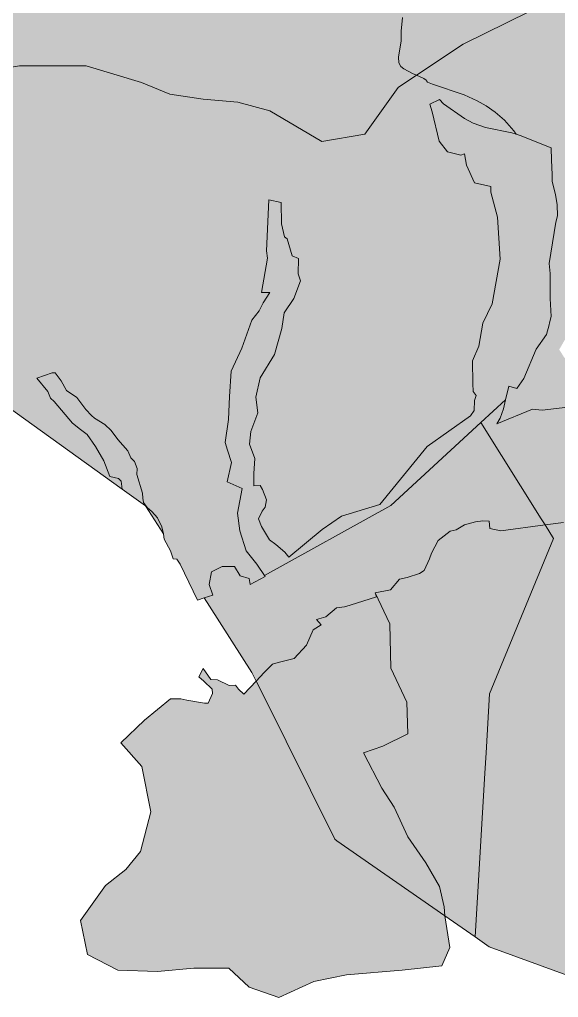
# Model space of a CAD drawing. Header units: metres. Extents: x 541853 to 549675, y 1832829 to 1845715.
# Drawn here: x 542203 to 542520, y 1841651 to 1842226 of the extents above; entities that cross this region are included whole.
import ezdxf

# ---------------------------------------------------------------- set-up
doc = ezdxf.new("R2010")
doc.units = ezdxf.units.M
doc.header["$MEASUREMENT"] = 0
doc.layers.add('1', color=7, linetype='Continuous', lineweight=0)

msp = doc.modelspace()

# ---------------------------------------------------------------- hatches: boundary and pattern name
at = {"layer": '1', "linetype": 'Continuous', "lineweight": 0}
for color, points in [(53, [(541998.24, 1842119.28), (541981.86, 1842127.515), (541962.93, 1842137.025), (541872.21, 1842207.18), (541872.24, 1842217.92), (541872.24, 1842227.985), (541872.27, 1842235.155), (541859.31, 1842278.835), (541852.83, 1842300.675), (541852.83, 1842321.915), (541917, 1842532.725), (542096.82, 1842804.255), (542087.28, 1843026.825), (542093.04, 1843032.255), (542097.6, 1843036.005), (542104.56, 1843040.64), (542113.83, 1843045.995), (542123.13, 1843051.38), (542129.43, 1843054.455), (542135.82, 1843058.115), (542137.53, 1843058.685), (542139.48, 1843058.805), (542141.91, 1843058.115), (542158.26, 1843144.53), (542168.31, 1843184.79), (542186.43, 1843255.245), (542240.79, 1843297.515), (542307.21, 1843307.565), (542375.64, 1843307.565), (542415.9, 1843281.405), (542417.91, 1843247.175), (542413.89, 1843212.975), (542427.99, 1843162.65), (542423.94, 1843132.455), (542405.85, 1843088.34), (542408.49, 1843086.87), (542411.43, 1843084.77), (542414.01, 1843082.415), (542417.82, 1843077.555), (542419.92, 1843073.805), (542424.21, 1843065.345), (542429.31, 1843052.115), (542431.62, 1843047.42), (542433.03, 1843045.215), (542434.35, 1843043.865), (542435.79, 1843043.22), (542437.02, 1843043.25), (542438.55, 1843043.91), (542441.13, 1843045.815), (542462.79, 1843065.09), (542469.81, 1843070.565), (542480.67, 1843077.705), (542497.29, 1843087.725), (542513.88, 1843099.98), (542519.1, 1843103.505), (542523.6, 1843106.25), (542529.57, 1843109.505), (542537.94, 1843113.27), (542557.08, 1843120.875), (542563.2, 1843123.485), (542558.76, 1843078.485), (542547.99, 1842949.065), (542531.82, 1842825.03), (542499.51, 1842699.195), (542480.73, 1842652.575), (542481.45, 1842633.705), (542488.71, 1842612.675), (542555.16, 1842501.465), (542562.99, 1842481.71), (542573.88, 1842470.055), (542559.87, 1842432.585), (542565.81, 1842417.33), (542580.45, 1842404.61), (542585.1, 1842400.56), (542579.85, 1842395.73), (542584.23, 1842391.185), (542570.82, 1842385.095), (542559.75, 1842382.215), (542531.67, 1842374.895), (542536.32, 1842367.815), (542536.2, 1842367.83), (542532.78, 1842368.85), (542530.14, 1842370.005), (542525.34, 1842372.975), (542521.89, 1842376.305), (542517.9, 1842381.795), (542514.84, 1842387.495), (542513.64, 1842390.945), (542513.04, 1842394.545), (542513.04, 1842398.235), (542513.73, 1842405.09), (542513.73, 1842407.175), (542513.13, 1842409.605), (542511.81, 1842411.705), (542510.67, 1842412.8), (542507.73, 1842414.81), (542496.96, 1842420.63), (542488.17, 1842426.87), (542480.49, 1842431.955), (542454.99, 1842446.97), (542451.45, 1842449.925), (542451.24, 1842450.885), (542449.35, 1842457.545), (542448.69, 1842471.345), (542448.57, 1842475.425), (542450.85, 1842485.235), (542449.74, 1842489.135), (542450.88, 1842491.925), (542453.1, 1842495.27), (542452.68, 1842501.255), (542453.37, 1842504.495), (542455.14, 1842513.9), (542454.75, 1842518.685), (542452.65, 1842519.375), (542447.31, 1842521.85), (542444.19, 1842518.655), (542435.79, 1842522.69), (542423.34, 1842512.31), (542432.82, 1842511.74), (542429.64, 1842505.635), (542424.72, 1842491.46), (542421.24, 1842482.895), (542419.95, 1842476.01), (542419.95, 1842471.315), (542418.48, 1842465.105), (542418.45, 1842457.935), (542420.19, 1842450.615), (542425.23, 1842439.515), (542428.02, 1842434.415), (542428.23, 1842432.645), (542407.83, 1842431.235), (542406.06, 1842418.125), (542406.48, 1842417.045), (542409.24, 1842408.585), (542410.02, 1842406.665), (542411.07, 1842406.485), (542408.37, 1842376.68), (542415.09, 1842375.81), (542415.15, 1842374.28), (542414.7, 1842366.9), (542409.33, 1842355.545), (542407.59, 1842353.325), (542408.73, 1842342.675), (542409.39, 1842340.245), (542410.02, 1842332.67), (542410.53, 1842329.085), (542410.26, 1842321.93), (542411.43, 1842320.895), (542413.86, 1842317.4), (542419.11, 1842309.225), (542422.71, 1842303.51), (542423.07, 1842297.675), (542420.94, 1842292.215), (542421.99, 1842286.215), (542422.47, 1842276.885), (542423.88, 1842273.42), (542425.83, 1842267.72), (542418.66, 1842266.31), (542420.64, 1842257.685), (542422.53, 1842252.12), (542422.14, 1842248.16), (542422.38, 1842246.375), (542423.16, 1842244.2), (542427.12, 1842235.71), (542428.29, 1842231.39), (542428.5, 1842227.58), (542427.6, 1842219.525), (542427.69, 1842213.825), (542426.16, 1842204.21), (542426.34, 1842200.865), (542427.39, 1842198.885), (542429.22, 1842197.385), (542434.29, 1842194.61), (542436.6, 1842193.605), (542425.92, 1842186.495), (542406.33, 1842159.015), (542381.01, 1842154.65), (542350.41, 1842172.755), (542331.6, 1842177.885), (542311.17, 1842179.625), (542291.58, 1842182.565), (542274.9, 1842189.435), (542242.53, 1842199.245), (542203.32, 1842199.245), (542172.9, 1842194.34), (542127.78, 1842175.695), (542088.57, 1842153.12), (542016.99, 1842126.63), (542000.01, 1842119.835)]), (113, [(542436.6, 1842193.605), (542434.29, 1842194.61), (542429.22, 1842197.385), (542427.39, 1842198.885), (542426.34, 1842200.865), (542426.16, 1842204.21), (542427.69, 1842213.825), (542427.6, 1842219.525), (542428.5, 1842227.58), (542428.29, 1842231.39), (542427.12, 1842235.71), (542423.16, 1842244.2), (542422.38, 1842246.375), (542422.14, 1842248.16), (542422.53, 1842252.12), (542420.64, 1842257.685), (542418.66, 1842266.31), (542425.83, 1842267.72), (542427.36, 1842263.28), (542429.49, 1842260.745), (542429.22, 1842257.565), (542430.39, 1842254.175), (542433.72, 1842255.18), (542437.83, 1842257.265), (542437.29, 1842258.675), (542439.84, 1842259.245), (542442.78, 1842260.175), (542448.06, 1842261.675), (542446.26, 1842268.95), (542453.58, 1842269.13), (542453.49, 1842271.425), (542463.3, 1842272.415), (542476.02, 1842274.02), (542489.46, 1842276.315), (542498.79, 1842278.715), (542503.23, 1842280.545), (542507.61, 1842283.26), (542509.89, 1842285.315), (542511.42, 1842287.145), (542512.92, 1842289.635), (542514, 1842292.29), (542514.6, 1842295.065), (542514.84, 1842297.93), (542514.72, 1842302.085), (542514.21, 1842305.7), (542513.25, 1842309.3), (542505.78, 1842329.415), (542503.65, 1842333.645), (542500.41, 1842338.055), (542496, 1842342.21), (542493.6, 1842344.04), (542488.59, 1842346.905), (542484.9, 1842348.165), (542474.94, 1842349.59), (542470.47, 1842350.565), (542467.26, 1842351.735), (542460.66, 1842355.38), (542458.14, 1842357.195), (542455.71, 1842359.445), (542452.89, 1842362.685), (542450.07, 1842366.27), (542456.04, 1842383.475), (542455.71, 1842386.955), (542456.43, 1842389.685), (542457.54, 1842392.82), (542459.04, 1842395.64), (542461.35, 1842400.305), (542462.43, 1842402.48), (542463.87, 1842409.305), (542458.32, 1842427.095), (542457.78, 1842429.795), (542457.33, 1842432.57), (542453.19, 1842439.35), (542452.56, 1842441.78), (542451.87, 1842447.825), (542451.45, 1842449.925), (542454.99, 1842446.97), (542480.49, 1842431.955), (542488.17, 1842426.87), (542496.96, 1842420.63), (542507.73, 1842414.81), (542510.67, 1842412.8), (542511.81, 1842411.705), (542513.13, 1842409.605), (542513.73, 1842407.175), (542513.73, 1842405.09), (542513.04, 1842398.235), (542513.04, 1842394.545), (542513.64, 1842390.945), (542514.84, 1842387.495), (542517.9, 1842381.795), (542521.89, 1842376.305), (542525.34, 1842372.975), (542530.14, 1842370.005), (542532.78, 1842368.85), (542536.2, 1842367.83), (542547.72, 1842350.415), (542585.13, 1842335.745), (542576.73, 1842323.475), (542571.66, 1842316.5), (542589.69, 1842298.26), (542606.01, 1842321.75), (542660.01, 1842284.325), (542683.53, 1842289.515), (542683.26, 1842276.105), (542685, 1842255.12), (542712.03, 1842223.845), (542657.37, 1842239.49), (542628.36, 1842247.005), (542587.74, 1842257.505), (542541.66, 1842250.275), (542464.17, 1842212.01)]), (113, [(542483.82, 1841988.615), (542485.92, 1841992.005), (542487.84, 1841997.555), (542489.04, 1842002.775), (542490.96, 1842010.92), (542495.58, 1842009.375), (542499.69, 1842015.435), (542507.04, 1842032.595), (542513.16, 1842041.19), (542514.63, 1842046.95), (542514.93, 1842048.045), (542515.77, 1842051.795), (542515.29, 1842062.325), (542515.32, 1842067.62), (542515.29, 1842077.07), (542514.57, 1842082.935), (542518.53, 1842107.175), (542519.61, 1842110.97), (542519.31, 1842117.405), (542518.44, 1842123.465), (542516.43, 1842131.265), (542516.4, 1842135.225), (542516.07, 1842143.7), (542515.86, 1842151.005), (542497.53, 1842158.175), (542495.25, 1842158.955), (542493.84, 1842160.995), (542488.29, 1842167.205), (542482.8, 1842172.02), (542477.64, 1842175.605), (542472.33, 1842178.635), (542464.74, 1842182.085), (542446.02, 1842188.49), (542443.14, 1842189.675), (542442.48, 1842190.275), (542442.3, 1842190.845), (542441.01, 1842191.715), (542436.6, 1842193.605), (542464.17, 1842212.01), (542541.66, 1842250.275), (542587.74, 1842257.505), (542607.48, 1842189.27), (542608.89, 1842184.395), (542600.88, 1842170.58), (542520.57, 1842032.415), (542520.87, 1842031.86), (542523.39, 1842027.87), (542525.91, 1842024.75), (542529.81, 1842021.12), (542532.84, 1842018.93), (542535.42, 1842017.67), (542537.73, 1842016.905), (542541.75, 1842016.215), (542544.93, 1842016.11), (542549.43, 1842016.395), (542557.8, 1842017.85), (542562.21, 1842018.945), (542573.28, 1842022.68), (542582.25, 1842026.52), (542587.56, 1842029.655), (542594.37, 1842034.74), (542603.88, 1842043.185), (542606.76, 1842045.165), (542611.11, 1842047.235), (542617.74, 1842049.905), (542628.39, 1842053.55), (542633.19, 1842056.055), (542635.95, 1842058.08), (542638.98, 1842060.795), (542642.1, 1842064.275), (542659.8, 1842087.735), (542662.14, 1842091.065), (542663.4, 1842093.225), (542667.06, 1842087.345), (542663.85, 1842080.16), (542664.84, 1842066.99), (542640.66, 1842051.45), (542612.01, 1842045.015), (542594.34, 1842032.415), (542584.95, 1842023.31), (542573.43, 1842022.245), (542563.26, 1842017.955), (542556.3, 1842016.065), (542553.48, 1842002.4), (542546.79, 1842005.22), (542539.02, 1841999.985), (542510.61, 1841996.64), (542504.85, 1841997.315)]), (53, [(542596.5, 1841846.04), (542592.21, 1841847.18), (542588.67, 1841849.985), (542584.23, 1841848.665), (542578.92, 1841854.155), (542579.76, 1841857.14), (542578.32, 1841863.74), (542571.63, 1841881.095), (542572.32, 1841887.335), (542568.69, 1841893.08), (542562.69, 1841901.075), (542556.72, 1841914.53), (542562.33, 1841918.805), (542560.08, 1841921.025), (542547.36, 1841934.84), (542543.07, 1841942.745), (542541.15, 1841945.925), (542538.03, 1841941.275), (542534.58, 1841937.525), (542531.67, 1841936.985), (542526.57, 1841933.67), (542523.03, 1841930.655), (542512.23, 1841929.245), (542509.98, 1841932.875), (542474.49, 1841989.395), (542489.04, 1842002.775), (542487.84, 1841997.555), (542485.92, 1841992.005), (542483.82, 1841988.615), (542504.85, 1841997.315), (542510.61, 1841996.64), (542539.02, 1841999.985), (542546.79, 1842005.22), (542553.48, 1842002.4), (542556.3, 1842016.065), (542563.26, 1842017.955), (542573.43, 1842022.245), (542584.95, 1842023.31), (542594.34, 1842032.415), (542612.01, 1842045.015), (542640.66, 1842051.45), (542664.84, 1842066.99), (542663.85, 1842080.16), (542667.06, 1842087.345), (542660.85, 1842097.32), (542661.3, 1842098.115), (542662.11, 1842099.615), (542668.83, 1842111.885), (542666.25, 1842138.225), (542675.43, 1842166.56), (542686.2, 1842184.92), (542712.51, 1842193.305), (542717.52, 1842194.415), (542723.46, 1842210.615), (542712.03, 1842223.845), (542725.95, 1842219.855), (542749.5, 1842202.815), (542788.11, 1842170.475), (542803.38, 1842155.865), (542786.4, 1842163.335), (542759.94, 1842145.92), (542751.9, 1842130.605), (542752.65, 1842118.695), (542753.25, 1842110.655), (542752.02, 1842107.625), (542748.69, 1842096.165), (542748.48, 1842092.115), (542747.85, 1842087.255), (542749.32, 1842079.62), (542749.41, 1842079.035), (542750.46, 1842076.695), (542752.77, 1842069.285), (542751.42, 1842066.555), (542746.62, 1842064.155), (542738.58, 1842059.235), (542734.47, 1842057.06), (542729.76, 1842050.685), (542726.34, 1842047.805), (542723.19, 1842046.395), (542720.61, 1842043.815), (542710.11, 1842037.155), (542709.93, 1842035.07), (542702.64, 1842030.555), (542692.56, 1842025.35), (542683.26, 1842022.815), (542679.12, 1842022.215), (542676.36, 1842020.73), (542674.47, 1842019.725), (542669.37, 1842014.85), (542668.44, 1842014.145), (542664.27, 1842013.125), (542661.36, 1842013.065), (542657.22, 1842011.19), (542646.69, 1842007.785), (542644.38, 1842007.605), (542630.1, 1842005.64), (542620.14, 1842001.59), (542618.79, 1841997.96), (542606.85, 1841992.605), (542588.91, 1841987.13), (542586.39, 1841986.08), (542583.48, 1841983.785), (542577.96, 1841979.465), (542580.3, 1841974.44), (542582.67, 1841970.495), (542584.5, 1841966.145), (542583.39, 1841964.015), (542581.89, 1841961.96), (542577.21, 1841964.39), (542572.02, 1841966.505), (542569.65, 1841969.985), (542569.89, 1841975.025), (542567.55, 1841979.195), (542560.92, 1841982.96), (542558.37, 1841987.685), (542553.03, 1841989.965), (542549.55, 1841986.515), (542546.46, 1841983.635), (542546.79, 1841976.165), (542546.37, 1841971.365), (542543.91, 1841969.265), (542543.04, 1841966.79), (542543.76, 1841964.915), (542546.73, 1841961.84), (542549.46, 1841958.6), (542551.56, 1841958.495), (542557.8, 1841944.935), (542559.18, 1841942.715), (542561.55, 1841938.59), (542565.63, 1841932.185), (542568.12, 1841927.085), (542568.54, 1841924.535), (542571.33, 1841922.495), (542575.2, 1841916.945), (542577.57, 1841913.675), (542581.59, 1841910.69), (542583.39, 1841903.805), (542583.57, 1841894.145), (542582.46, 1841886.765), (542583, 1841878.425), (542586.24, 1841865.945), (542588.19, 1841861.715), (542593.38, 1841857.665), (542599.41, 1841853.42), (542599.89, 1841851.38), (542600.73, 1841848.065)]), (53, [(542347.35, 1841899.425), (542342.76, 1841906.22), (542336.58, 1841913.93), (542332.86, 1841925.87), (542331.45, 1841936.085), (542334.12, 1841950.695), (542325.3, 1841954.49), (542327.82, 1841966.025), (542325.51, 1841973.225), (542324.16, 1841977.785), (542326.08, 1841991.315), (542326.74, 1842004.815), (542327.79, 1842019.65), (542334.06, 1842033.195), (542339.94, 1842049.65), (542344.11, 1842055.125), (542346.57, 1842059.835), (542350.38, 1842065.88), (542345.61, 1842065.82), (542349.12, 1842086.175), (542348.55, 1842090.405), (542349.75, 1842120.375), (542357.04, 1842118.845), (542357.22, 1842106.275), (542358.99, 1842098.565), (542360.61, 1842097.485), (542363.46, 1842087.405), (542367.21, 1842085.965), (542367.06, 1842076.8), (542368.44, 1842072.705), (542364.48, 1842062.43), (542358.9, 1842053.88), (542357.52, 1842044.805), (542353.08, 1842029.475), (542344.8, 1842015.705), (542342.16, 1842004.44), (542343.39, 1841995.215), (542339.31, 1841984.205), (542338.56, 1841976.66), (542341.68, 1841968.305), (542340.96, 1841959.53), (542340.99, 1841952.24), (542344.74, 1841952.405), (542346.15, 1841949.99), (542348.52, 1841944.035), (542347.65, 1841939.685), (542345.88, 1841937.405), (542343.81, 1841932.905), (542345.58, 1841928.24), (542350.32, 1841920.44), (542354.01, 1841917.725), (542359.26, 1841913.195), (542361.54, 1841910.315), (542381.16, 1841926.635), (542392.65, 1841934.405), (542415.18, 1841941.305), (542442.84, 1841975.415), (542468.4, 1841993.34), (542470.47, 1841996.595), (542470.74, 1842002.49), (542471.7, 1842005.37), (542470.05, 1842007.695), (542469.78, 1842012.375), (542469.51, 1842025.815), (542473.2, 1842034.425), (542475.57, 1842047.835), (542481.06, 1842059.205), (542485.92, 1842085.47), (542484.33, 1842110.25), (542480.37, 1842124.95), (542480.28, 1842128.235), (542470.77, 1842130.395), (542466.09, 1842140.745), (542464.83, 1842147.375), (542462.76, 1842146.625), (542454.87, 1842148.635), (542449.95, 1842154.935), (542445.9, 1842172.2), (542444.49, 1842176.565), (542450.1, 1842179.445), (542452.56, 1842176.91), (542464.83, 1842168.195), (542470.05, 1842165.495), (542477.22, 1842162.855), (542492.7, 1842159.855), (542495.25, 1842158.955), (542497.53, 1842158.175), (542515.86, 1842151.005), (542516.07, 1842143.7), (542516.4, 1842135.225), (542516.43, 1842131.265), (542518.44, 1842123.465), (542519.31, 1842117.405), (542519.61, 1842110.97), (542518.53, 1842107.175), (542514.57, 1842082.935), (542515.29, 1842077.07), (542515.32, 1842067.62), (542515.29, 1842062.325), (542515.77, 1842051.795), (542514.93, 1842048.045), (542514.63, 1842046.95), (542513.16, 1842041.19), (542507.04, 1842032.595), (542499.69, 1842015.435), (542495.58, 1842009.375), (542490.96, 1842010.92), (542489.04, 1842002.775), (542474.49, 1841989.395), (542421.48, 1841940.645)]), (53, [(542287.83, 1841923.92), (542277.24, 1841940.48), (542263.56, 1841950.305), (542262.99, 1841954.955), (542261.55, 1841956.47), (542256.33, 1841957.655), (542252.79, 1841966.985), (542247.99, 1841975.43), (542242.95, 1841982.495), (542239.14, 1841985.285), (542234.34, 1841989.065), (542223.63, 1842001.755), (542221.56, 1842003.825), (542219.85, 1842007.785), (542213.37, 1842015.615), (542222.4, 1842018.645), (542224.14, 1842018.735), (542227.8, 1842014.04), (542230.95, 1842008.385), (542237.04, 1842004.215), (542242.35, 1841997.075), (542245.53, 1841993.61), (542247.45, 1841991.945), (542253.39, 1841988.285), (542257.11, 1841984.805), (542261.07, 1841979.48), (542266.92, 1841972.85), (542268.81, 1841968.725), (542270.91, 1841966.535), (542272.41, 1841962.455), (542272.29, 1841958.825), (542275.65, 1841947.935), (542275.71, 1841944.935), (542276.19, 1841942.4), (542278.59, 1841939.295), (542281.02, 1841937.045), (542284.38, 1841933.4), (542287.02, 1841928.075)]), (53, [(542342.37, 1841837.445), (542339.91, 1841842.44), (542314.98, 1841881.41), (542311.83, 1841886.33), (542316.9, 1841888.025), (542314.77, 1841894.265), (542316.18, 1841901.705), (542322.39, 1841904.765), (542329.65, 1841904.855), (542333.01, 1841899.305), (542338.2, 1841897.82), (542338.8, 1841894.145), (542347.65, 1841898.99), (542347.35, 1841899.425), (542421.48, 1841940.645), (542474.49, 1841989.395), (542509.98, 1841932.875), (542512.23, 1841929.245), (542486.16, 1841925.855), (542479.68, 1841927.1), (542479.38, 1841931.48), (542475.66, 1841931.645), (542471.43, 1841930.97), (542464.8, 1841929.395), (542459.97, 1841926.32), (542456.4, 1841925.63), (542449.44, 1841920.035), (542445.39, 1841912.595), (542444.28, 1841909.295), (542441.1, 1841902.425), (542438.4, 1841900.685), (542431.11, 1841898.255), (542426.67, 1841897.265), (542421.45, 1841891.025), (542412.42, 1841889.33), (542413.17, 1841886.975), (542397.57, 1841882.1), (542394.27, 1841881.155), (542389.62, 1841880.435), (542383.35, 1841875.275), (542377.89, 1841873.625), (542380.62, 1841870.58), (542375.85, 1841867.52), (542371.95, 1841858.52), (542364.66, 1841850.75), (542355.36, 1841848.365), (542351.94, 1841847.3), (542347.05, 1841842.395)]), (251, [(542471.07, 1841687.025), (542453.25, 1841699.415), (542452.83, 1841704.665), (542450.16, 1841716.635), (542442.18, 1841730.615), (542431.53, 1841745.915), (542423.55, 1841763.225), (542416.2, 1841774.535), (542405.55, 1841795.175), (542416.89, 1841799.165), (542431.53, 1841806.485), (542430.87, 1841825.13), (542421.54, 1841845.095), (542420.88, 1841871.045), (542412.42, 1841889.33), (542421.45, 1841891.025), (542426.67, 1841897.265), (542431.11, 1841898.255), (542438.4, 1841900.685), (542441.1, 1841902.425), (542444.28, 1841909.295), (542445.39, 1841912.595), (542449.44, 1841920.035), (542456.4, 1841925.63), (542459.97, 1841926.32), (542464.8, 1841929.395), (542471.43, 1841930.97), (542475.66, 1841931.645), (542479.38, 1841931.48), (542479.68, 1841927.1), (542486.16, 1841925.855), (542512.23, 1841929.245), (542517.21, 1841921.31), (542479.65, 1841829.84), (542477.58, 1841795.22), (542476.86, 1841783.265)]), (92, [(542453.25, 1841699.415), (542389.89, 1841743.515), (542388.6, 1841744.415), (542345.64, 1841830.905), (542342.37, 1841837.445), (542347.05, 1841842.395), (542351.94, 1841847.3), (542355.36, 1841848.365), (542364.66, 1841850.75), (542371.95, 1841858.52), (542375.85, 1841867.52), (542380.62, 1841870.58), (542377.89, 1841873.625), (542383.35, 1841875.275), (542389.62, 1841880.435), (542394.27, 1841881.155), (542397.57, 1841882.1), (542413.17, 1841886.975), (542412.42, 1841889.33), (542420.88, 1841871.045), (542421.54, 1841845.095), (542430.87, 1841825.13), (542431.53, 1841806.485), (542416.89, 1841799.165), (542405.55, 1841795.175), (542416.2, 1841774.535), (542423.55, 1841763.225), (542431.53, 1841745.915), (542442.18, 1841730.615), (542450.16, 1841716.635), (542452.83, 1841704.665)]), (92, [(542355.66, 1841651.415), (542338.35, 1841657.4), (542326.35, 1841668.725), (542305.74, 1841668.725), (542284.44, 1841666.715), (542261.16, 1841667.39), (542243.16, 1841676.705), (542239.17, 1841696.67), (542253.81, 1841717.31), (542265.81, 1841726.625), (542274.45, 1841737.275), (542280.45, 1841760.555), (542275.11, 1841787.18), (542262.78, 1841801.175), (542276.79, 1841814.51), (542292.09, 1841827.05), (542298.09, 1841826.915), (542301.63, 1841826.225), (542312.07, 1841824.47), (542314.17, 1841824.395), (542316.72, 1841830.035), (542316.51, 1841832.6), (542311.65, 1841837.475), (542308.68, 1841839.98), (542311.32, 1841844.795), (542315.76, 1841838.315), (542319.57, 1841838.18), (542326.59, 1841834.745), (542330.22, 1841835.075), (542331.93, 1841832.6), (542335.05, 1841829.705), (542342.37, 1841837.445), (542345.64, 1841830.905), (542388.6, 1841744.415), (542389.89, 1841743.515), (542453.25, 1841699.415), (542456.16, 1841680.695), (542451.48, 1841670.045), (542428.2, 1841667.39), (542395.59, 1841664.72), (542376.27, 1841660.73)])]:
    msp.add_hatch(color=color, dxfattribs=at).paths.add_polyline_path(points)
h = msp.add_hatch(dxfattribs=at)
h.set_pattern_fill('ANSI33', color=188, scale=10, style=0)
h.paths.add_polyline_path([(542307.84, 1841884.98), (542297.64, 1841906.145), (542295.81, 1841909.205), (542293.56, 1841909.235), (542291.97, 1841914.02), (542288.4, 1841920.935), (542287.83, 1841923.905), (542287.02, 1841928.075), (542284.38, 1841933.4), (542281.02, 1841937.045), (542278.59, 1841939.295), (542276.19, 1841942.4), (542275.71, 1841944.935), (542275.65, 1841947.935), (542272.29, 1841958.825), (542272.41, 1841962.455), (542270.91, 1841966.535), (542268.81, 1841968.725), (542266.92, 1841972.85), (542261.07, 1841979.48), (542257.11, 1841984.805), (542253.39, 1841988.285), (542247.45, 1841991.945), (542245.53, 1841993.61), (542242.35, 1841997.075), (542237.04, 1842004.215), (542230.95, 1842008.385), (542227.8, 1842014.04), (542224.14, 1842018.735), (542222.4, 1842018.645), (542213.37, 1842015.615), (542219.85, 1842007.785), (542221.56, 1842003.825), (542223.63, 1842001.755), (542234.34, 1841989.065), (542239.14, 1841985.285), (542242.95, 1841982.495), (542247.99, 1841975.43), (542252.79, 1841966.985), (542256.33, 1841957.655), (542261.55, 1841956.47), (542262.99, 1841954.955), (542263.56, 1841950.305), (542179.47, 1842010.65), (542018.82, 1842108.915), (541998.24, 1842119.28), (542000.01, 1842119.835), (542016.99, 1842126.63), (542088.57, 1842153.12), (542127.78, 1842175.695), (542172.9, 1842194.34), (542203.32, 1842199.245), (542242.53, 1842199.245), (542274.9, 1842189.435), (542291.58, 1842182.565), (542311.17, 1842179.625), (542331.6, 1842177.885), (542350.41, 1842172.755), (542381.01, 1842154.65), (542406.33, 1842159.015), (542425.92, 1842186.495), (542436.6, 1842193.605), (542441.01, 1842191.715), (542442.3, 1842190.845), (542442.48, 1842190.275), (542443.14, 1842189.675), (542446.02, 1842188.49), (542464.74, 1842182.085), (542472.33, 1842178.635), (542477.64, 1842175.605), (542482.8, 1842172.02), (542488.29, 1842167.205), (542493.84, 1842160.995), (542495.25, 1842158.955), (542492.7, 1842159.855), (542477.22, 1842162.855), (542470.05, 1842165.495), (542464.83, 1842168.195), (542452.56, 1842176.91), (542450.1, 1842179.445), (542444.49, 1842176.565), (542445.9, 1842172.2), (542449.95, 1842154.935), (542454.87, 1842148.635), (542462.76, 1842146.625), (542464.83, 1842147.375), (542466.09, 1842140.745), (542470.77, 1842130.395), (542480.28, 1842128.235), (542480.37, 1842124.95), (542484.33, 1842110.25), (542485.92, 1842085.47), (542481.06, 1842059.205), (542475.57, 1842047.835), (542473.2, 1842034.425), (542469.51, 1842025.815), (542469.78, 1842012.375), (542470.05, 1842007.695), (542471.7, 1842005.37), (542470.74, 1842002.49), (542470.47, 1841996.595), (542468.4, 1841993.34), (542442.84, 1841975.415), (542415.18, 1841941.305), (542392.65, 1841934.405), (542381.16, 1841926.635), (542361.54, 1841910.315), (542359.26, 1841913.195), (542354.01, 1841917.725), (542350.32, 1841920.44), (542345.58, 1841928.24), (542343.81, 1841932.905), (542345.88, 1841937.405), (542347.65, 1841939.685), (542348.52, 1841944.035), (542346.15, 1841949.99), (542344.74, 1841952.405), (542340.99, 1841952.24), (542340.96, 1841959.53), (542341.68, 1841968.305), (542338.56, 1841976.66), (542339.31, 1841984.205), (542343.39, 1841995.215), (542342.16, 1842004.44), (542344.8, 1842015.705), (542353.08, 1842029.475), (542357.52, 1842044.805), (542358.9, 1842053.88), (542364.48, 1842062.43), (542368.44, 1842072.705), (542367.06, 1842076.8), (542367.21, 1842085.965), (542363.46, 1842087.405), (542360.61, 1842097.485), (542358.99, 1842098.565), (542357.22, 1842106.275), (542357.04, 1842118.845), (542349.75, 1842120.375), (542348.55, 1842090.405), (542349.12, 1842086.175), (542345.61, 1842065.82), (542350.38, 1842065.88), (542346.57, 1842059.835), (542344.11, 1842055.125), (542339.94, 1842049.65), (542334.06, 1842033.195), (542327.79, 1842019.65), (542326.74, 1842004.815), (542326.08, 1841991.315), (542324.16, 1841977.785), (542325.51, 1841973.225), (542327.82, 1841966.025), (542325.3, 1841954.49), (542334.12, 1841950.695), (542331.45, 1841936.085), (542332.86, 1841925.87), (542336.58, 1841913.93), (542342.76, 1841906.22), (542347.65, 1841898.99), (542338.8, 1841894.145), (542338.2, 1841897.82), (542333.01, 1841899.305), (542329.65, 1841904.855), (542322.39, 1841904.765), (542316.18, 1841901.705), (542314.77, 1841894.265), (542316.9, 1841888.025), (542311.83, 1841886.33)])
h = msp.add_hatch(dxfattribs=at)
h.set_pattern_fill('ANSI33', color=188, scale=10, style=0)
h.paths.add_polyline_path([(542556.24, 1841653.095), (542479.35, 1841681.265), (542471.07, 1841687.025), (542476.86, 1841783.265), (542477.58, 1841795.22), (542479.65, 1841829.84), (542517.21, 1841921.31), (542512.23, 1841929.245), (542523.03, 1841930.655), (542526.57, 1841933.67), (542531.67, 1841936.985), (542534.58, 1841937.525), (542538.03, 1841941.275), (542541.15, 1841945.925), (542543.07, 1841942.745), (542547.36, 1841934.84), (542560.08, 1841921.025), (542562.33, 1841918.805), (542556.72, 1841914.53), (542562.69, 1841901.075), (542568.69, 1841893.08), (542572.32, 1841887.335), (542571.63, 1841881.095), (542578.32, 1841863.74), (542579.76, 1841857.14), (542578.92, 1841854.155), (542584.23, 1841848.665), (542588.67, 1841849.985), (542592.21, 1841847.18), (542596.5, 1841846.04), (542600.73, 1841848.065), (542599.89, 1841851.38), (542601.3, 1841851.785), (542603.82, 1841851.62), (542605.86, 1841850.825), (542607.09, 1841850.015), (542608.68, 1841848.47), (542609.94, 1841846.385), (542611.05, 1841843.025), (542611.56, 1841838.96), (542611.38, 1841833.785), (542610.69, 1841828.745), (542608.5, 1841816.91), (542607.93, 1841811.735), (542607.69, 1841806.635), (542607.72, 1841802.105), (542608.08, 1841798.955), (542609.13, 1841795.925), (542610.21, 1841794.29), (542612.76, 1841791.95), (542615.91, 1841790.075), (542619.03, 1841788.845), (542622.72, 1841788.155), (542626.14, 1841787.96), (542630.7, 1841788.23), (542641.26, 1841791.23), (542646.39, 1841791.965), (542649.72, 1841791.92), (542653.65, 1841791.395), (542656.68, 1841790.48), (542658.3, 1841789.595), (542660.04, 1841787.795), (542661.15, 1841784.975), (542661.78, 1841781.855), (542662.77, 1841774.025), (542664.27, 1841769.285), (542665.08, 1841767.755), (542666.7, 1841765.58), (542671.74, 1841759.925), (542673.09, 1841757.765), (542674.11, 1841755.485), (542674.65, 1841752.92), (542674.65, 1841750.1), (542674.14, 1841747.1), (542673.09, 1841743.59), (542671.2, 1841738.4), (542669.19, 1841733.675), (542663.52, 1841721.975), (542657.4, 1841708.595), (542655.03, 1841702.205), (542653.23, 1841695.635), (542652.15, 1841687.97), (542652.06, 1841684.58), (542652.3, 1841681.325), (542652.87, 1841678.235), (542653.86, 1841675.4), (542655.42, 1841672.31), (542656.86, 1841670.255), (542658.27, 1841668.725), (542660.46, 1841666.91), (542666.28, 1841664.03), (542675.34, 1841661.465), (542686.32, 1841659.425), (542686.95, 1841659.35), (542682.21, 1841659.785), (542657.73, 1841658.495)])

# ---------------------------------------------------------------- linework, layer by layer
at = {"layer": '1', "color": 7, "linetype": 'Continuous', "lineweight": 0, "flags": 128}
for points in [[(542541.66, 1842250.275), (542464.17, 1842212.01), (542436.6, 1842193.605), (542434.29, 1842194.61), (542429.22, 1842197.385), (542427.39, 1842198.885), (542426.34, 1842200.865), (542426.16, 1842204.21), (542427.69, 1842213.825), (542427.6, 1842219.525), (542428.5, 1842227.58)], [(542539.02, 1841999.985), (542510.61, 1841996.64), (542504.85, 1841997.315), (542483.82, 1841988.615), (542485.92, 1841992.005), (542487.84, 1841997.555), (542489.04, 1842002.775), (542490.96, 1842010.92), (542495.58, 1842009.375), (542499.69, 1842015.435), (542507.04, 1842032.595), (542513.16, 1842041.19), (542514.63, 1842046.95), (542514.93, 1842048.045), (542515.77, 1842051.795), (542515.29, 1842062.325), (542515.32, 1842067.62), (542515.29, 1842077.07), (542514.57, 1842082.935), (542518.53, 1842107.175), (542519.61, 1842110.97), (542519.31, 1842117.405), (542518.44, 1842123.465), (542516.43, 1842131.265), (542516.4, 1842135.225), (542516.07, 1842143.7), (542515.86, 1842151.005), (542497.53, 1842158.175), (542495.25, 1842158.955), (542493.84, 1842160.995), (542488.29, 1842167.205), (542482.8, 1842172.02), (542477.64, 1842175.605), (542472.33, 1842178.635), (542464.74, 1842182.085), (542446.02, 1842188.49), (542443.14, 1842189.675), (542442.48, 1842190.275), (542442.3, 1842190.845), (542441.01, 1842191.715), (542436.6, 1842193.605), (542436.6, 1842193.605), (542464.17, 1842212.01), (542541.66, 1842250.275)], [(542428.5, 1842227.58), (542427.6, 1842219.525), (542427.69, 1842213.825), (542426.16, 1842204.21), (542426.34, 1842200.865), (542427.39, 1842198.885), (542429.22, 1842197.385), (542434.29, 1842194.61), (542436.6, 1842193.605), (542425.92, 1842186.495), (542406.33, 1842159.015), (542381.01, 1842154.65), (542350.41, 1842172.755), (542331.6, 1842177.885), (542311.17, 1842179.625), (542291.58, 1842182.565), (542274.9, 1842189.435), (542242.53, 1842199.245), (542203.32, 1842199.245), (542172.9, 1842194.34)], [(542172.9, 1842194.34), (542203.32, 1842199.245), (542242.53, 1842199.245), (542274.9, 1842189.435), (542291.58, 1842182.565), (542311.17, 1842179.625), (542331.6, 1842177.885), (542350.41, 1842172.755), (542381.01, 1842154.65), (542406.33, 1842159.015), (542425.92, 1842186.495), (542436.6, 1842193.605), (542441.01, 1842191.715), (542442.3, 1842190.845), (542442.48, 1842190.275), (542443.14, 1842189.675), (542446.02, 1842188.49), (542464.74, 1842182.085), (542472.33, 1842178.635), (542477.64, 1842175.605), (542482.8, 1842172.02), (542488.29, 1842167.205), (542493.84, 1842160.995), (542495.25, 1842158.955), (542492.7, 1842159.855), (542477.22, 1842162.855), (542470.05, 1842165.495), (542464.83, 1842168.195), (542452.56, 1842176.91), (542450.1, 1842179.445), (542444.49, 1842176.565), (542445.9, 1842172.2), (542449.95, 1842154.935), (542454.87, 1842148.635), (542462.76, 1842146.625), (542464.83, 1842147.375), (542466.09, 1842140.745), (542470.77, 1842130.395), (542480.28, 1842128.235), (542480.37, 1842124.95), (542484.33, 1842110.25), (542485.92, 1842085.47), (542481.06, 1842059.205), (542475.57, 1842047.835), (542473.2, 1842034.425), (542469.51, 1842025.815), (542469.78, 1842012.375), (542470.05, 1842007.695), (542471.7, 1842005.37), (542470.74, 1842002.49), (542470.47, 1841996.595), (542468.4, 1841993.34), (542442.84, 1841975.415), (542415.18, 1841941.305), (542392.65, 1841934.405), (542381.16, 1841926.635), (542361.54, 1841910.315), (542359.26, 1841913.195), (542354.01, 1841917.725), (542350.32, 1841920.44), (542345.58, 1841928.24), (542343.81, 1841932.905), (542345.88, 1841937.405), (542347.65, 1841939.685), (542348.52, 1841944.035), (542346.15, 1841949.99), (542344.74, 1841952.405), (542340.99, 1841952.24), (542340.96, 1841959.53), (542341.68, 1841968.305), (542338.56, 1841976.66), (542339.31, 1841984.205), (542343.39, 1841995.215), (542342.16, 1842004.44), (542344.8, 1842015.705), (542353.08, 1842029.475), (542357.52, 1842044.805), (542358.9, 1842053.88), (542364.48, 1842062.43), (542368.44, 1842072.705), (542367.06, 1842076.8), (542367.21, 1842085.965), (542363.46, 1842087.405), (542360.61, 1842097.485), (542358.99, 1842098.565), (542357.22, 1842106.275), (542357.04, 1842118.845), (542349.75, 1842120.375), (542348.55, 1842090.405), (542349.12, 1842086.175), (542345.61, 1842065.82), (542350.38, 1842065.88), (542346.57, 1842059.835), (542344.11, 1842055.125), (542339.94, 1842049.65), (542334.06, 1842033.195), (542327.79, 1842019.65), (542326.74, 1842004.815), (542326.08, 1841991.315), (542324.16, 1841977.785), (542325.51, 1841973.225), (542327.82, 1841966.025), (542325.3, 1841954.49), (542334.12, 1841950.695), (542331.45, 1841936.085), (542332.86, 1841925.87), (542336.58, 1841913.93), (542342.76, 1841906.22), (542347.65, 1841898.99), (542338.8, 1841894.145), (542338.2, 1841897.82), (542333.01, 1841899.305), (542329.65, 1841904.855), (542322.39, 1841904.765), (542316.18, 1841901.705), (542314.77, 1841894.265), (542316.9, 1841888.025), (542311.83, 1841886.33), (542307.84, 1841884.98), (542297.64, 1841906.145), (542295.81, 1841909.205), (542293.56, 1841909.235), (542291.97, 1841914.02), (542288.4, 1841920.935), (542287.83, 1841923.905), (542287.83, 1841923.92), (542287.02, 1841928.075), (542284.38, 1841933.4), (542281.02, 1841937.045), (542278.59, 1841939.295), (542276.19, 1841942.4), (542275.71, 1841944.935), (542275.65, 1841947.935), (542272.29, 1841958.825), (542272.41, 1841962.455), (542270.91, 1841966.535), (542268.81, 1841968.725), (542266.92, 1841972.85), (542261.07, 1841979.48), (542257.11, 1841984.805), (542253.39, 1841988.285), (542247.45, 1841991.945), (542245.53, 1841993.61), (542242.35, 1841997.075), (542237.04, 1842004.215), (542230.95, 1842008.385), (542227.8, 1842014.04), (542224.14, 1842018.735), (542222.4, 1842018.645), (542213.37, 1842015.615), (542219.85, 1842007.785), (542221.56, 1842003.825), (542223.63, 1842001.755), (542234.34, 1841989.065), (542239.14, 1841985.285), (542242.95, 1841982.495), (542247.99, 1841975.43), (542252.79, 1841966.985), (542256.33, 1841957.655), (542261.55, 1841956.47), (542262.99, 1841954.955), (542263.56, 1841950.305), (542179.47, 1842010.65)], [(542523.03, 1841930.655), (542512.23, 1841929.245), (542509.98, 1841932.875), (542474.49, 1841989.395), (542474.49, 1841989.395), (542489.04, 1842002.775), (542487.84, 1841997.555), (542485.92, 1841992.005), (542483.82, 1841988.615), (542504.85, 1841997.315), (542510.61, 1841996.64), (542539.02, 1841999.985)], [(542556.24, 1841653.095), (542479.35, 1841681.265), (542471.07, 1841687.025), (542471.07, 1841687.025), (542476.86, 1841783.265), (542477.58, 1841795.22), (542479.65, 1841829.84), (542517.21, 1841921.31), (542512.23, 1841929.245), (542523.03, 1841930.655)]]:
    msp.add_lwpolyline(points, dxfattribs=at)
for points in [[(542347.35, 1841899.425), (542342.76, 1841906.22), (542336.58, 1841913.93), (542332.86, 1841925.87), (542331.45, 1841936.085), (542334.12, 1841950.695), (542325.3, 1841954.49), (542327.82, 1841966.025), (542325.51, 1841973.225), (542324.16, 1841977.785), (542326.08, 1841991.315), (542326.74, 1842004.815), (542327.79, 1842019.65), (542334.06, 1842033.195), (542339.94, 1842049.65), (542344.11, 1842055.125), (542346.57, 1842059.835), (542350.38, 1842065.88), (542345.61, 1842065.82), (542349.12, 1842086.175), (542348.55, 1842090.405), (542349.75, 1842120.375), (542357.04, 1842118.845), (542357.22, 1842106.275), (542358.99, 1842098.565), (542360.61, 1842097.485), (542363.46, 1842087.405), (542367.21, 1842085.965), (542367.06, 1842076.8), (542368.44, 1842072.705), (542364.48, 1842062.43), (542358.9, 1842053.88), (542357.52, 1842044.805), (542353.08, 1842029.475), (542344.8, 1842015.705), (542342.16, 1842004.44), (542343.39, 1841995.215), (542339.31, 1841984.205), (542338.56, 1841976.66), (542341.68, 1841968.305), (542340.96, 1841959.53), (542340.99, 1841952.24), (542344.74, 1841952.405), (542346.15, 1841949.99), (542348.52, 1841944.035), (542347.65, 1841939.685), (542345.88, 1841937.405), (542343.81, 1841932.905), (542345.58, 1841928.24), (542350.32, 1841920.44), (542354.01, 1841917.725), (542359.26, 1841913.195), (542361.54, 1841910.315), (542381.16, 1841926.635), (542392.65, 1841934.405), (542415.18, 1841941.305), (542442.84, 1841975.415), (542468.4, 1841993.34), (542470.47, 1841996.595), (542470.74, 1842002.49), (542471.7, 1842005.37), (542470.05, 1842007.695), (542469.78, 1842012.375), (542469.51, 1842025.815), (542473.2, 1842034.425), (542475.57, 1842047.835), (542481.06, 1842059.205), (542485.92, 1842085.47), (542484.33, 1842110.25), (542480.37, 1842124.95), (542480.28, 1842128.235), (542470.77, 1842130.395), (542466.09, 1842140.745), (542464.83, 1842147.375), (542462.76, 1842146.625), (542454.87, 1842148.635), (542449.95, 1842154.935), (542445.9, 1842172.2), (542444.49, 1842176.565), (542450.1, 1842179.445), (542452.56, 1842176.91), (542464.83, 1842168.195), (542470.05, 1842165.495), (542477.22, 1842162.855), (542492.7, 1842159.855), (542495.25, 1842158.955), (542497.53, 1842158.175), (542515.86, 1842151.005), (542516.07, 1842143.7), (542516.4, 1842135.225), (542516.43, 1842131.265), (542518.44, 1842123.465), (542519.31, 1842117.405), (542519.61, 1842110.97), (542518.53, 1842107.175), (542514.57, 1842082.935), (542515.29, 1842077.07), (542515.32, 1842067.62), (542515.29, 1842062.325), (542515.77, 1842051.795), (542514.93, 1842048.045), (542514.63, 1842046.95), (542513.16, 1842041.19), (542507.04, 1842032.595), (542499.69, 1842015.435), (542495.58, 1842009.375), (542490.96, 1842010.92), (542489.04, 1842002.775), (542474.49, 1841989.395), (542421.48, 1841940.645), (542347.35, 1841899.425)], [(542287.83, 1841923.92), (542277.24, 1841940.48), (542263.56, 1841950.305), (542262.99, 1841954.955), (542261.55, 1841956.47), (542256.33, 1841957.655), (542252.79, 1841966.985), (542247.99, 1841975.43), (542242.95, 1841982.495), (542239.14, 1841985.285), (542234.34, 1841989.065), (542223.63, 1842001.755), (542221.56, 1842003.825), (542219.85, 1842007.785), (542213.37, 1842015.615), (542222.4, 1842018.645), (542224.14, 1842018.735), (542227.8, 1842014.04), (542230.95, 1842008.385), (542237.04, 1842004.215), (542242.35, 1841997.075), (542245.53, 1841993.61), (542247.45, 1841991.945), (542253.39, 1841988.285), (542257.11, 1841984.805), (542261.07, 1841979.48), (542266.92, 1841972.85), (542268.81, 1841968.725), (542270.91, 1841966.535), (542272.41, 1841962.455), (542272.29, 1841958.825), (542275.65, 1841947.935), (542275.71, 1841944.935), (542276.19, 1841942.4), (542278.59, 1841939.295), (542281.02, 1841937.045), (542284.38, 1841933.4), (542287.02, 1841928.075), (542287.83, 1841923.92)], [(542311.83, 1841886.33), (542316.9, 1841888.025), (542314.77, 1841894.265), (542316.18, 1841901.705), (542322.39, 1841904.765), (542329.65, 1841904.855), (542333.01, 1841899.305), (542338.2, 1841897.82), (542338.8, 1841894.145), (542347.65, 1841898.99), (542347.35, 1841899.425), (542421.48, 1841940.645), (542474.49, 1841989.395), (542509.98, 1841932.875), (542512.23, 1841929.245), (542486.16, 1841925.855), (542479.68, 1841927.1), (542479.38, 1841931.48), (542475.66, 1841931.645), (542471.43, 1841930.97), (542464.8, 1841929.395), (542459.97, 1841926.32), (542456.4, 1841925.63), (542449.44, 1841920.035), (542445.39, 1841912.595), (542444.28, 1841909.295), (542441.1, 1841902.425), (542438.4, 1841900.685), (542431.11, 1841898.255), (542426.67, 1841897.265), (542421.45, 1841891.025), (542412.42, 1841889.33), (542413.17, 1841886.975), (542397.57, 1841882.1), (542394.27, 1841881.155), (542389.62, 1841880.435), (542383.35, 1841875.275), (542377.89, 1841873.625), (542380.62, 1841870.58), (542375.85, 1841867.52), (542371.95, 1841858.52), (542364.66, 1841850.75), (542355.36, 1841848.365), (542351.94, 1841847.3), (542347.05, 1841842.395), (542342.37, 1841837.445), (542339.91, 1841842.44), (542314.98, 1841881.41), (542311.83, 1841886.33)], [(542412.42, 1841889.33), (542421.45, 1841891.025), (542426.67, 1841897.265), (542431.11, 1841898.255), (542438.4, 1841900.685), (542441.1, 1841902.425), (542444.28, 1841909.295), (542445.39, 1841912.595), (542449.44, 1841920.035), (542456.4, 1841925.63), (542459.97, 1841926.32), (542464.8, 1841929.395), (542471.43, 1841930.97), (542475.66, 1841931.645), (542479.38, 1841931.48), (542479.68, 1841927.1), (542486.16, 1841925.855), (542512.23, 1841929.245), (542517.21, 1841921.31), (542479.65, 1841829.84), (542477.58, 1841795.22), (542476.86, 1841783.265), (542471.07, 1841687.025), (542453.25, 1841699.415), (542452.83, 1841704.665), (542450.16, 1841716.635), (542442.18, 1841730.615), (542431.53, 1841745.915), (542423.55, 1841763.225), (542416.2, 1841774.535), (542405.55, 1841795.175), (542416.89, 1841799.165), (542431.53, 1841806.485), (542430.87, 1841825.13), (542421.54, 1841845.095), (542420.88, 1841871.045), (542412.42, 1841889.33)], [(542342.37, 1841837.445), (542347.05, 1841842.395), (542351.94, 1841847.3), (542355.36, 1841848.365), (542364.66, 1841850.75), (542371.95, 1841858.52), (542375.85, 1841867.52), (542380.62, 1841870.58), (542377.89, 1841873.625), (542383.35, 1841875.275), (542389.62, 1841880.435), (542394.27, 1841881.155), (542397.57, 1841882.1), (542413.17, 1841886.975), (542412.42, 1841889.33), (542420.88, 1841871.045), (542421.54, 1841845.095), (542430.87, 1841825.13), (542431.53, 1841806.485), (542416.89, 1841799.165), (542405.55, 1841795.175), (542416.2, 1841774.535), (542423.55, 1841763.225), (542431.53, 1841745.915), (542442.18, 1841730.615), (542450.16, 1841716.635), (542452.83, 1841704.665), (542453.25, 1841699.415), (542389.89, 1841743.515), (542388.6, 1841744.415), (542345.64, 1841830.905), (542342.37, 1841837.445)], [(542342.37, 1841837.445), (542345.64, 1841830.905), (542388.6, 1841744.415), (542389.89, 1841743.515), (542453.25, 1841699.415), (542456.16, 1841680.695), (542451.48, 1841670.045), (542428.2, 1841667.39), (542395.59, 1841664.72), (542376.27, 1841660.73), (542355.66, 1841651.415), (542338.35, 1841657.4), (542326.35, 1841668.725), (542305.74, 1841668.725), (542284.44, 1841666.715), (542261.16, 1841667.39), (542243.16, 1841676.705), (542239.17, 1841696.67), (542253.81, 1841717.31), (542265.81, 1841726.625), (542274.45, 1841737.275), (542280.45, 1841760.555), (542275.11, 1841787.18), (542262.78, 1841801.175), (542276.79, 1841814.51), (542292.09, 1841827.05), (542298.09, 1841826.915), (542301.63, 1841826.225), (542312.07, 1841824.47), (542314.17, 1841824.395), (542316.72, 1841830.035), (542316.51, 1841832.6), (542311.65, 1841837.475), (542308.68, 1841839.98), (542311.32, 1841844.795), (542315.76, 1841838.315), (542319.57, 1841838.18), (542326.59, 1841834.745), (542330.22, 1841835.075), (542331.93, 1841832.6), (542335.05, 1841829.705), (542342.37, 1841837.445)]]:
    msp.add_lwpolyline(points, close=True, dxfattribs=at)

doc.saveas('drawing.dxf')
